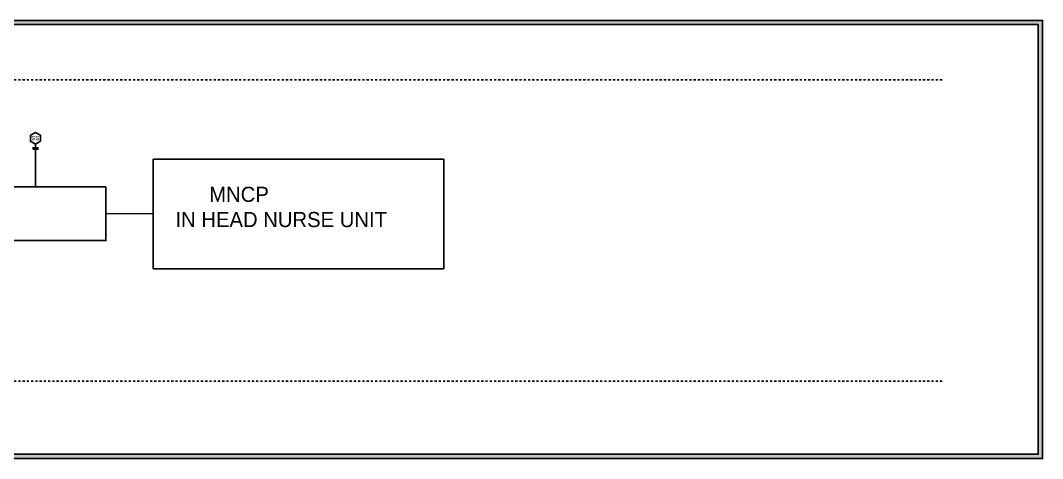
# Model space of a CAD drawing. Extents: x -15 to 255, y 313 to 399.
# Drawn here: x 207.32 to 255.46, y 321.99 to 342.64 of the extents above; entities that cross this region are included whole.
import ezdxf

# ---------------------------------------------------------------- set-up
doc = ezdxf.new("R2010")
doc.units = 0
doc.header["$LTSCALE"] = 0.15
doc.linetypes.add('DASHDOT', pattern=[1, 0.5, -0.25, 0, -0.25])
doc.layers.get('0').update_dxf_attribs({"color": 252})
for name, color, linetype in [('0 sockets', 252, 'Continuous'), ('00Nurse Call Diagram', 4, 'Continuous'), ('E-NURS', 4, 'Continuous')]:
    doc.layers.add(name, color=color, linetype=linetype)
doc.styles.add('ARIAL', font='SAS_____.PFB', dxfattribs={"width": 3, "height": 0.3})

# ---------------------------------------------------------------- blocks, each defined once
blk = doc.blocks.new('*U68')
h = blk.add_hatch()
h.set_pattern_fill('ANGLE', color=2)
h.set_pattern_definition([(0, (0, 0), (0, 6.985), [5.08, -1.905]), (90, (0, 0), (-6.985, 4e-16), [5.08, -1.905])])
h.paths.add_polyline_path([(3, 40, 1), (30, 40, 1)])
at = {"color": 3}
blk.add_lwpolyline([(0, 69), (41, 69), (41, -66), (0, -66)], close=True, dxfattribs=at)
for centre in [(17, 40), (20, -39)]:
    blk.add_circle(centre, 13.1, dxfattribs=at)
at = {"layer": 'E-NURS', "ltscale": 0.8}
for p, q in [((0, 0, 0), (-106, 0, 0)), ((0, 89, 0), (0, -89, 0))]:
    blk.add_line(p, q, dxfattribs=at)
at = {"layer": 'E-NURS', "elevation": 0}
blk.add_lwpolyline([(-191, 147), (-106, 0), (-191, -147), (-360, -147), (-445, 0), (-360, 147)], close=True, dxfattribs=at)
at = {"layer": 'E-NURS', "color": 3, "linetype": 'Continuous', "style": 'ARIAL'}
blk.add_text('SS', height=123.5, rotation=270, dxfattribs=at).set_placement((-344, 111, 0))

msp = doc.modelspace()

# ---------------------------------------------------------------- hatches: boundary and pattern name
at = {"layer": '0 sockets'}
h = msp.add_hatch(color=2, dxfattribs=at)
h.dxf.hatch_style = 1
h.paths.add_polyline_path([(255.457, 342.642), (160.235, 342.642), (160.235, 321.989), (255.457, 321.989)])
h.paths.add_polyline_path([(255.257, 322.189), (160.435, 322.189), (160.435, 342.442), (255.257, 342.442)], flags=16)
h.paths.add_polyline_path([(227.259, 336.106), (227.259, 330.933), (213.579, 330.933), (213.579, 333.519), (211.349, 333.534), (211.349, 332.264), (204.72, 332.264), (204.72, 333.842), (193.238, 333.842, -0.414214), (193.038, 334.042), (193.038, 335.826), (190.886, 335.826), (190.886, 337.592), (195.496, 337.592), (195.496, 335.826), (193.038, 335.826), (193.038, 334.042, 0.414214), (193.238, 333.842), (204.72, 333.842), (204.72, 334.21), (200.654, 334.21, -0.414214), (200.454, 334.41), (200.454, 335.786), (198.274, 335.786), (198.274, 337.552), (202.884, 337.552), (202.884, 335.786), (200.454, 335.786), (200.454, 334.41, 0.414214), (200.654, 334.21), (204.72, 334.21), (204.72, 334.804), (211.349, 334.804), (211.349, 333.534), (213.579, 333.519), (213.579, 336.106)], flags=0)
h.paths.add_polyline_path([(201.697, 336.932), (201.697, 335.995), (200.988, 335.995), (200.988, 336.932)], flags=0)
h.paths.add_polyline_path([(194.309, 336.972), (194.309, 336.035), (193.6, 336.035), (193.6, 336.972)], flags=0)
h.paths.add_polyline_path([(161.758, 340.109), (170.078, 340.109), (170.078, 341.179), (161.758, 341.179)], flags=8)
h.paths.add_polyline_path([(161.569, 323.912), (170.602, 323.912), (170.602, 324.982), (161.569, 324.982)], flags=8)
h.paths.add_polyline_path([(193.691, 337.042), (194.491, 337.042), (194.491, 337.342), (193.691, 337.342)], flags=8)
h.paths.add_polyline_path([(201.079, 337.002), (201.879, 337.002), (201.879, 337.302), (201.079, 337.302)], flags=8)
h.paths.add_polyline_path([(206.072, 333.131), (210.113, 333.131), (210.113, 334.201), (206.072, 334.201)], flags=8)
h.paths.add_polyline_path([(214.446, 332.721), (226.926, 332.721), (226.926, 334.98), (214.446, 334.98)], flags=8)

# ---------------------------------------------------------------- linework, layer by layer
at = {"layer": '0 sockets', "color": 6}
for points in [[(160.235, 342.642), (255.457, 342.642), (255.457, 321.989), (160.235, 321.989)], [(160.435, 342.442), (255.257, 342.442), (255.257, 322.189), (160.435, 322.189)]]:
    msp.add_lwpolyline(points, close=True, dxfattribs=at)
at = {"layer": '00Nurse Call Diagram', "color": 6, "linetype": 'DASHDOT'}
for points in [[(161.426, 339.842), (250.73, 339.842)], [(161.426, 325.643), (250.73, 325.643)]]:
    msp.add_lwpolyline(points, dxfattribs=at)
at = {"layer": '00Nurse Call Diagram', "color": 6, "linetype": 'Continuous'}
for points in [[(208.034, 334.804), (208.034, 336.636)], [(213.579, 333.519), (211.349, 333.534)]]:
    msp.add_lwpolyline(points, dxfattribs=at)
for points in [[(213.579, 336.106), (227.259, 336.106), (227.259, 330.933), (213.579, 330.933)], [(211.349, 334.804), (204.72, 334.804), (204.72, 332.264), (211.349, 332.264)]]:
    msp.add_lwpolyline(points, close=True, dxfattribs=at)

# ---------------------------------------------------------------- block references
at = {"layer": 'E-NURS', "color": 6, "xscale": 0.001639342902260456, "yscale": 0.001639342902260456, "zscale": 0.001639342902260456, "rotation": 270}
msp.add_blockref('*U68', (208.034, 336.636), dxfattribs=at)

# ---------------------------------------------------------------- texts
at = {"layer": '00Nurse Call Diagram', "color": 6, "linetype": 'Continuous', "insert": (214.624, 334.801), "char_height": 0.71315, "attachment_point": 1}
msp.add_mtext_dynamic_manual_height_columns('      MNCP\\PIN HEAD NURSE UNIT', width=52.20023, gutter_width=3.566, heights=[0], dxfattribs=at)

doc.saveas('drawing.dxf')
